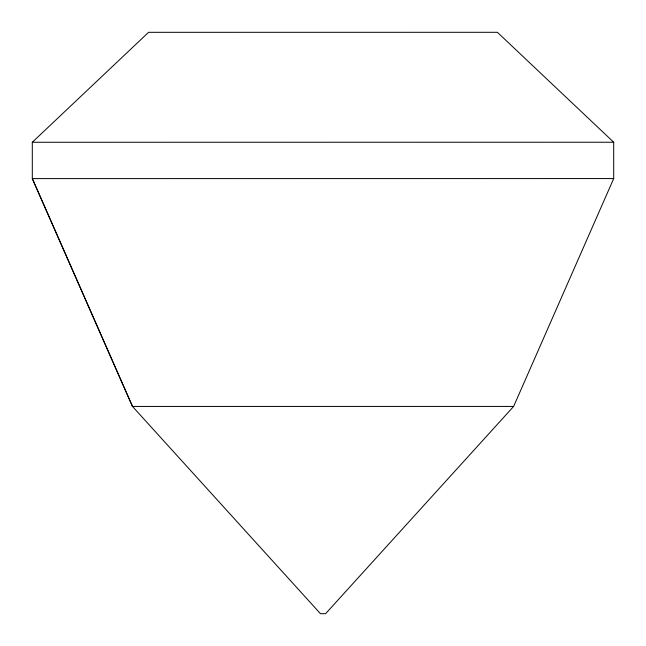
<?xml version="1.0" encoding="UTF-8"?>
<svg xmlns="http://www.w3.org/2000/svg" width="646" height="646" viewBox="0 0 646 646"><rect width="100%" height="100%" fill="white"/><g stroke="black" fill="none" stroke-linecap="round" stroke-linejoin="round"><path stroke-width="0.97" d="M513.627 406.431L613.7 178.571L613.692 142.233L497.404 32.3L148.572 32.316L32.3 142.265L32.308 178.603L132.495 406.447L320.464 613.7L325.592 613.7L513.627 406.431L132.495 406.447L32.308 178.603L613.692 178.571M32.3 142.265L613.692 142.233"/></g></svg>
